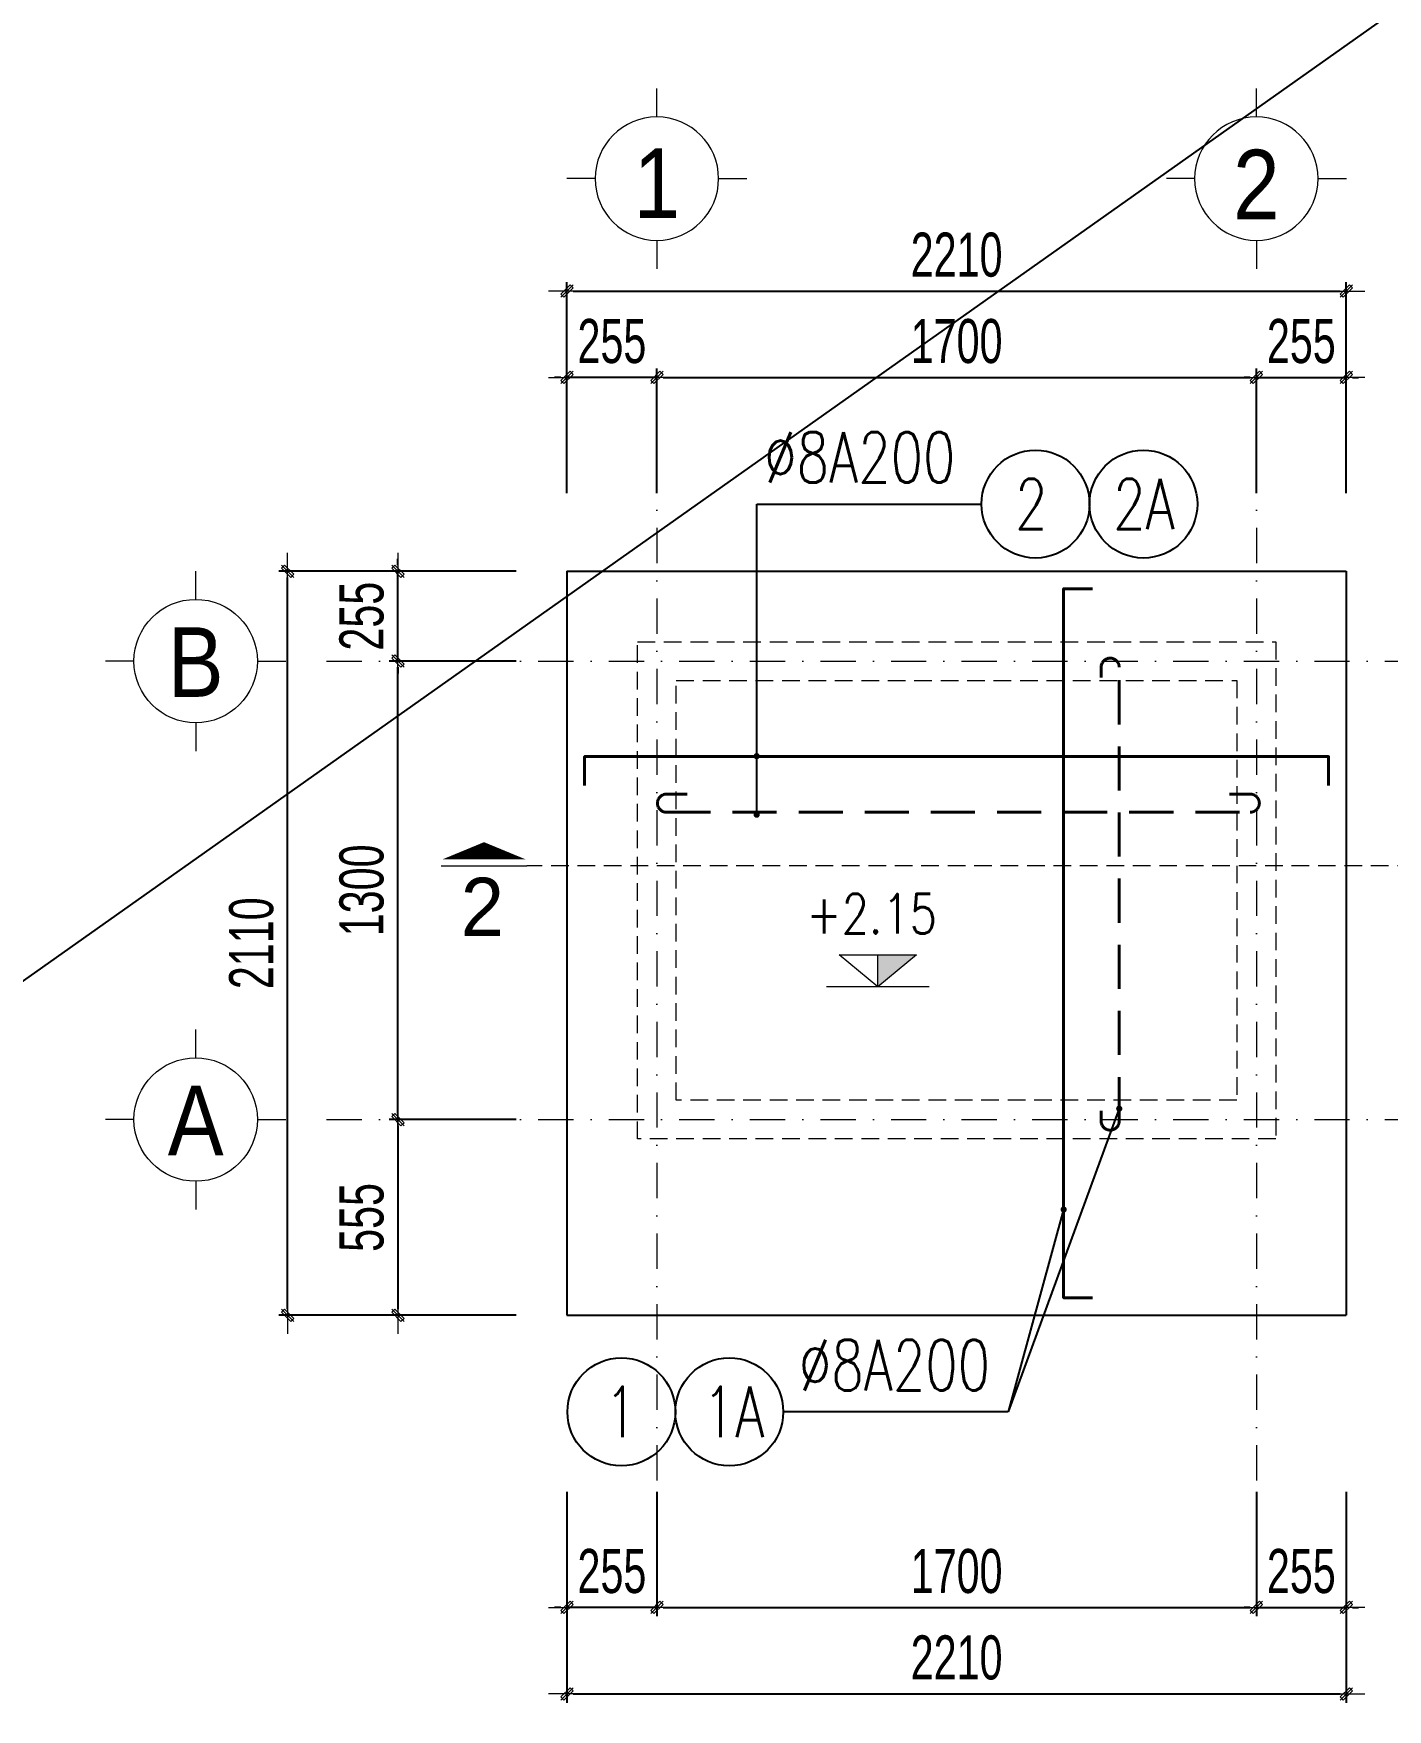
# Model space of a CAD drawing. Header units: millimetres. Extents: x -182770 to 489476, y -561170 to -280028.
# Drawn here: x 338006 to 341845, y -523777 to -519024 of the extents above; entities that cross this region are included whole.
import ezdxf
from ezdxf.enums import TextEntityAlignment as Align

# ---------------------------------------------------------------- set-up
doc = ezdxf.new("R2010")
doc.units = ezdxf.units.MM
doc.header["$MEASUREMENT"] = 0
doc.header["$PDMODE"] = 32
for name, pattern in [('DASHDOT', [1, 0.5, -0.25, 0, -0.25]), ('DASHED2', [0.375, 0.25, -0.125]), ('HIDDEN', [0.375, 0.25, -0.125])]:
    doc.linetypes.add(name, pattern=pattern)
doc.layers.get('Defpoints').update_dxf_attribs({"color": 1})
doc.layers.add('KCS_Plotter', color=11, linetype='Continuous', plot=False)
for name, color, linetype, lineweight in [('LC Dim', 8, 'Continuous', 18), ('LC ISO', 153, 'Continuous', 13), ('LC Khac', 4, 'Continuous', 9), ('LC MANH DUT', 35, 'HIDDEN', 5), ('LC Net dam2', 6, 'Continuous', 40), ('LC Net manh', 133, 'Continuous', 5), ('LC Net thay', 63, 'Continuous', 25), ('LC Net truc', 79, 'DASHDOT', 13), ('LC Text1', 3, 'Continuous', 20), ('LC Text2', 7, 'Continuous', 25)]:
    doc.layers.add(name, color=color, linetype=linetype, lineweight=lineweight)
doc.styles.add('HOATBIF', font='hoatbif.shx', dxfattribs={"width": 0.7})
doc.styles.add('LC 1', font='VHAVANB.TTF')
doc.styles.add('LC 3', font='vnsimli.shx', dxfattribs={"width": 0.75})
doc.styles.add('T1', font='Vnsimli.shx', dxfattribs={"width": 0.8})
doc.dimstyles.new('1-100(1-50)', dxfattribs={"dimscale": 50, "dimtxt": 2.5, "dimasz": 0.35, "dimexe": 0.5, "dimexo": 0, "dimgap": 0.8, "dimtad": 1, "dimdec": 0, "dimzin": 0, "dimdsep": 46, "dimtxsty": 'HOATBIF', "dimblk1": 'DOT', "dimblk2": 'DOT', "dimsah": 1, "dimcen": -1, "dimdle": 1, "dimclrd": 256, "dimclre": 256, "dimclrt": 4, "dimadec": 3, "dimazin": 2, "dimtfac": 0.3333333333333333, "dimtdec": 0, "dimtix": 1, "dimtmove": 2, "dimatfit": 3, "dimldrblk": 'DOT', "dimfxl": 1, "dimtvp": 0.8333333333333334, "dimtolj": 1, "dimtzin": 0, "dimarcsym": 0})

# ---------------------------------------------------------------- blocks, each defined once
blk = doc.blocks.new('DOT')
at = {"layer": 'LC Dim'}
blk.add_line((-3, 0), (3, 0), dxfattribs=at)
at = {"layer": 'LC Dim', "color": 4}
blk.add_line((-1, -1), (1, 1), dxfattribs=at)
blk.add_lwpolyline([(0.5, 1), (-1, -0.5), (-0.5, -1), (1, 0.5)], close=True, dxfattribs=at)
blk = doc.blocks.new('TTRUC')
at = {"layer": 'LC ISO'}
for p, q in [((0, 6.94551799677526), (0, 10.13175513561828)), ((-6.94551799677526, 0), (-10.13175513561828, 0)), ((6.94551799677526, 0), (10.13175513561828, 0)), ((0, -6.94551799677526), (0, -10.13175513561828))]:
    blk.add_line(p, q, dxfattribs=at)
at = {"layer": 'LC Net manh'}
blk.add_circle((0, 0), 6.94551799677526, dxfattribs=at)
blk = doc.blocks.new('*D845')
at = {"layer": 'Defpoints', "color": 0, "ltscale": 2, "transparency": 16777216}
for p in [(339039.1891470939, -520803.9348001308), (339374.2937710471, -520803.9348001308), (339374.2937710476, -522103.9348001308)]:
    blk.add_point(p, dxfattribs=at)
at = {"layer": 'LC Dim', "lineweight": -2, "ltscale": 2, "transparency": 16777216}
for p, q in [((339374.2937710471, -520803.9348001308), (339014.1891470939, -520803.9348001308)), ((339039.1891470939, -522086.4348001308), (339039.1891470939, -520821.4348001308)), ((339374.2937710476, -522103.9348001308), (339014.1891470939, -522103.9348001308))]:
    blk.add_line(p, q, dxfattribs=at)
at = {"layer": 'LC Dim', "lineweight": -2, "ltscale": 2, "transparency": 16777216, "xscale": 17.5, "yscale": 17.5, "zscale": 17.5}
for p, rotation in [((339039.1891470939, -520803.9348001308), 90), ((339039.1891470939, -522103.9348001308), 270)]:
    blk.add_blockref('DOT', p, dxfattribs=dict(at, rotation=rotation))
at = {"layer": 'LC Dim', "color": 4, "ltscale": 2, "transparency": 16777216, "insert": (338936.6891470936, -521453.9348001308), "char_height": 125, "attachment_point": 5, "rotation": 90, "style": 'HOATBIF'}
blk.add_mtext('\\A1;1300', dxfattribs=at)
blk = doc.blocks.new('_Dot')
at = {"color": 0, "linetype": 'ByBlock', "lineweight": -2}
blk.add_line((-0.5, 0), (-1, 0), dxfattribs=at)
at = {"color": 0, "linetype": 'ByBlock', "const_width": 0.5}
blk.add_lwpolyline([(-0.25, 0, 1), (0.25, 0, 1)], format="xyb", close=True, dxfattribs=at)
blk = doc.blocks.new('*D846')
at = {"layer": 'Defpoints', "color": 0, "ltscale": 2, "transparency": 16777216}
for p in [(339039.1891470939, -520548.9348001306), (339374.2937710471, -520548.9348001306), (339374.2937710471, -520803.9348001308)]:
    blk.add_point(p, dxfattribs=at)
at = {"layer": 'LC Dim', "lineweight": -2, "ltscale": 2, "transparency": 16777216}
for p, q in [((339039.1891470939, -520531.4348001306), (339039.1891470939, -520513.9348001306)), ((339374.2937710471, -520548.9348001306), (339014.1891470939, -520548.9348001306)), ((339039.1891470939, -520803.9348001308), (339039.1891470939, -520548.9348001306)), ((339374.2937710471, -520803.9348001308), (339014.1891470939, -520803.9348001308)), ((339039.1891470939, -520821.4348001308), (339039.1891470939, -520838.9348001308))]:
    blk.add_line(p, q, dxfattribs=at)
at = {"layer": 'LC Dim', "lineweight": -2, "ltscale": 2, "transparency": 16777216, "xscale": 17.5, "yscale": 17.5, "zscale": 17.5}
for p, rotation in [((339039.1891470939, -520548.9348001306), 270), ((339039.1891470939, -520803.9348001308), 90)]:
    blk.add_blockref('DOT', p, dxfattribs=dict(at, rotation=rotation))
at = {"layer": 'LC Dim', "color": 4, "ltscale": 2, "transparency": 16777216, "insert": (338936.6891470936, -520676.4348001307), "char_height": 125, "attachment_point": 5, "rotation": 90, "style": 'HOATBIF'}
blk.add_mtext('\\A1;255', dxfattribs=at)
blk = doc.blocks.new('*D847')
at = {"layer": 'Defpoints', "color": 0, "ltscale": 2, "transparency": 16777216}
for p in [(339374.2937710473, -522103.9348001308), (339039.1891470939, -522658.9348001306), (339374.2937710473, -522658.9348001306)]:
    blk.add_point(p, dxfattribs=at)
at = {"layer": 'LC Dim', "lineweight": -2, "ltscale": 2, "transparency": 16777216}
for p, q in [((339374.2937710473, -522103.9348001308), (339014.1891470939, -522103.9348001308)), ((339039.1891470939, -522121.4348001308), (339039.1891470939, -522641.4348001306)), ((339374.2937710473, -522658.9348001306), (339014.1891470939, -522658.9348001306))]:
    blk.add_line(p, q, dxfattribs=at)
at = {"layer": 'LC Dim', "lineweight": -2, "ltscale": 2, "transparency": 16777216, "xscale": 17.5, "yscale": 17.5, "zscale": 17.5}
for p, rotation in [((339039.1891470939, -522103.9348001308), 90), ((339039.1891470939, -522658.9348001306), 270)]:
    blk.add_blockref('DOT', p, dxfattribs=dict(at, rotation=rotation))
at = {"layer": 'LC Dim', "color": 4, "ltscale": 2, "transparency": 16777216, "insert": (338936.6891470936, -522381.4348001307), "char_height": 125, "attachment_point": 5, "rotation": 90, "style": 'HOATBIF'}
blk.add_mtext('\\A1;555', dxfattribs=at)
blk = doc.blocks.new('*D848')
at = {"layer": 'Defpoints', "color": 0, "ltscale": 2, "transparency": 16777216}
for p in [(339773.6399991352, -523159.4878593728), (341473.6399991352, -523159.4878593728), (341473.6399991352, -523487.3264273813)]:
    blk.add_point(p, dxfattribs=at)
at = {"layer": 'LC Dim', "lineweight": -2, "ltscale": 2, "transparency": 16777216}
for p, q in [((339773.6399991352, -523159.4878593728), (339773.6399991352, -523512.3264273813)), ((341473.6399991352, -523159.4878593728), (341473.6399991352, -523512.3264273813)), ((339791.1399991352, -523487.3264273813), (341456.1399991352, -523487.3264273813))]:
    blk.add_line(p, q, dxfattribs=at)
at = {"layer": 'LC Dim', "lineweight": -2, "ltscale": 2, "transparency": 16777216, "xscale": 17.5, "yscale": 17.5, "zscale": 17.5, "rotation": 180}
blk.add_blockref('DOT', (339773.6399991352, -523487.3264273813), dxfattribs=at)
at = {"layer": 'LC Dim', "lineweight": -2, "ltscale": 2, "transparency": 16777216, "xscale": 17.5, "yscale": 17.5, "zscale": 17.5}
blk.add_blockref('DOT', (341473.6399991352, -523487.3264273813), dxfattribs=at)
at = {"layer": 'LC Dim', "color": 4, "ltscale": 2, "transparency": 16777216, "insert": (340623.6399991352, -523384.8264273813), "char_height": 125, "attachment_point": 5, "style": 'HOATBIF'}
blk.add_mtext('\\A1;1700', dxfattribs=at)
blk = doc.blocks.new('*D849')
at = {"layer": 'Defpoints', "color": 0, "ltscale": 2, "transparency": 16777216}
for p in [(341473.6399991352, -523159.4878593728), (341728.6399991352, -523159.4878593728), (341728.6399991352, -523487.3264273813)]:
    blk.add_point(p, dxfattribs=at)
at = {"layer": 'LC Dim', "lineweight": -2, "ltscale": 2, "transparency": 16777216}
for p, q in [((341473.6399991352, -523159.4878593728), (341473.6399991352, -523512.3264273813)), ((341728.6399991352, -523159.4878593728), (341728.6399991352, -523512.3264273813)), ((341456.1399991352, -523487.3264273813), (341438.6399991352, -523487.3264273813)), ((341473.6399991352, -523487.3264273813), (341728.6399991352, -523487.3264273813)), ((341746.1399991352, -523487.3264273813), (341763.6399991352, -523487.3264273813))]:
    blk.add_line(p, q, dxfattribs=at)
at = {"layer": 'LC Dim', "lineweight": -2, "ltscale": 2, "transparency": 16777216, "xscale": 17.5, "yscale": 17.5, "zscale": 17.5}
blk.add_blockref('DOT', (341473.6399991352, -523487.3264273813), dxfattribs=at)
at = {"layer": 'LC Dim', "lineweight": -2, "ltscale": 2, "transparency": 16777216, "xscale": 17.5, "yscale": 17.5, "zscale": 17.5, "rotation": 180}
blk.add_blockref('DOT', (341728.6399991352, -523487.3264273813), dxfattribs=at)
at = {"layer": 'LC Dim', "color": 4, "ltscale": 2, "transparency": 16777216, "insert": (341601.1399991352, -523384.8264273813), "char_height": 125, "attachment_point": 5, "style": 'HOATBIF'}
blk.add_mtext('\\A1;255', dxfattribs=at)
blk = doc.blocks.new('*D850')
at = {"layer": 'Defpoints', "color": 0, "ltscale": 2, "transparency": 16777216}
for p in [(339518.6399991352, -523159.4878593728), (339773.6399991352, -523159.4878593728), (339518.6399991352, -523487.3264273813)]:
    blk.add_point(p, dxfattribs=at)
at = {"layer": 'LC Dim', "lineweight": -2, "ltscale": 2, "transparency": 16777216}
for p, q in [((339518.6399991352, -523159.4878593728), (339518.6399991352, -523512.3264273813)), ((339773.6399991352, -523159.4878593728), (339773.6399991352, -523512.3264273813)), ((339501.1399991352, -523487.3264273813), (339483.6399991352, -523487.3264273813)), ((339773.6399991352, -523487.3264273813), (339518.6399991352, -523487.3264273813)), ((339791.1399991352, -523487.3264273813), (339808.6399991352, -523487.3264273813))]:
    blk.add_line(p, q, dxfattribs=at)
at = {"layer": 'LC Dim', "lineweight": -2, "ltscale": 2, "transparency": 16777216, "xscale": 17.5, "yscale": 17.5, "zscale": 17.5}
blk.add_blockref('DOT', (339518.6399991352, -523487.3264273813), dxfattribs=at)
at = {"layer": 'LC Dim', "lineweight": -2, "ltscale": 2, "transparency": 16777216, "xscale": 17.5, "yscale": 17.5, "zscale": 17.5, "rotation": 180}
blk.add_blockref('DOT', (339773.6399991352, -523487.3264273813), dxfattribs=at)
at = {"layer": 'LC Dim', "color": 4, "ltscale": 2, "transparency": 16777216, "insert": (339646.1399991352, -523384.8264273813), "char_height": 125, "attachment_point": 5, "style": 'HOATBIF'}
blk.add_mtext('\\A1;255', dxfattribs=at)
blk = doc.blocks.new('*D851')
at = {"layer": 'Defpoints', "color": 0, "ltscale": 2, "transparency": 16777216}
for p in [(339518.6399991352, -523159.4878593728), (341728.6399991352, -523159.4878593728), (341728.6399991352, -523732.3686226616)]:
    blk.add_point(p, dxfattribs=at)
at = {"layer": 'LC Dim', "lineweight": -2, "ltscale": 2, "transparency": 16777216}
for p, q in [((339518.6399991352, -523159.4878593728), (339518.6399991352, -523757.3686226616)), ((341728.6399991352, -523159.4878593728), (341728.6399991352, -523757.3686226616)), ((339536.1399991352, -523732.3686226616), (341711.1399991352, -523732.3686226616))]:
    blk.add_line(p, q, dxfattribs=at)
at = {"layer": 'LC Dim', "lineweight": -2, "ltscale": 2, "transparency": 16777216, "xscale": 17.5, "yscale": 17.5, "zscale": 17.5, "rotation": 180}
blk.add_blockref('DOT', (339518.6399991352, -523732.3686226616), dxfattribs=at)
at = {"layer": 'LC Dim', "lineweight": -2, "ltscale": 2, "transparency": 16777216, "xscale": 17.5, "yscale": 17.5, "zscale": 17.5}
blk.add_blockref('DOT', (341728.6399991352, -523732.3686226616), dxfattribs=at)
at = {"layer": 'LC Dim', "color": 4, "ltscale": 2, "transparency": 16777216, "insert": (340623.6399991352, -523629.8686226616), "char_height": 125, "attachment_point": 5, "style": 'HOATBIF'}
blk.add_mtext('\\A1;2210', dxfattribs=at)
blk = doc.blocks.new('*D852')
at = {"layer": 'Defpoints', "color": 0, "ltscale": 2, "transparency": 16777216}
for p in [(338726.5457589254, -520548.9348001308), (339133.1831210974, -520548.9348001308), (339133.1831210974, -522658.9348001308)]:
    blk.add_point(p, dxfattribs=at)
at = {"layer": 'LC Dim', "lineweight": -2, "ltscale": 2, "transparency": 16777216}
for p, q in [((339133.1831210974, -520548.9348001308), (338701.5457589254, -520548.9348001308)), ((338726.5457589254, -522641.4348001308), (338726.5457589254, -520566.4348001308)), ((339133.1831210974, -522658.9348001308), (338701.5457589254, -522658.9348001308))]:
    blk.add_line(p, q, dxfattribs=at)
at = {"layer": 'LC Dim', "lineweight": -2, "ltscale": 2, "transparency": 16777216, "xscale": 17.5, "yscale": 17.5, "zscale": 17.5}
for p, rotation in [((338726.5457589254, -520548.9348001308), 90), ((338726.5457589254, -522658.9348001308), 270)]:
    blk.add_blockref('DOT', p, dxfattribs=dict(at, rotation=rotation))
at = {"layer": 'LC Dim', "color": 4, "ltscale": 2, "transparency": 16777216, "insert": (338624.0457589252, -521603.9348001308), "char_height": 125, "attachment_point": 5, "rotation": 90, "style": 'HOATBIF'}
blk.add_mtext('\\A1;2110', dxfattribs=at)
blk = doc.blocks.new('*D783')
at = {"layer": 'Defpoints', "color": 0, "ltscale": 2, "transparency": 16777216}
for p in [(341473.6399991352, -519999.6545392578), (339773.6399991352, -520327.4931072663), (341473.6399991352, -520327.4931072663)]:
    blk.add_point(p, dxfattribs=at)
at = {"layer": 'LC Dim', "lineweight": -2, "ltscale": 2, "transparency": 16777216}
for p, q in [((339773.6399991352, -520327.4931072663), (339773.6399991352, -519974.6545392578)), ((341473.6399991352, -520327.4931072663), (341473.6399991352, -519974.6545392578)), ((339791.1399991352, -519999.6545392578), (341456.1399991352, -519999.6545392578))]:
    blk.add_line(p, q, dxfattribs=at)
at = {"layer": 'LC Dim', "lineweight": -2, "ltscale": 2, "transparency": 16777216, "xscale": 17.5, "yscale": 17.5, "zscale": 17.5, "rotation": 180}
blk.add_blockref('DOT', (339773.6399991352, -519999.6545392578), dxfattribs=at)
at = {"layer": 'LC Dim', "lineweight": -2, "ltscale": 2, "transparency": 16777216, "xscale": 17.5, "yscale": 17.5, "zscale": 17.5}
blk.add_blockref('DOT', (341473.6399991352, -519999.6545392578), dxfattribs=at)
at = {"layer": 'LC Dim', "color": 4, "ltscale": 2, "transparency": 16777216, "insert": (340623.6399991352, -519897.1545392578), "char_height": 125, "attachment_point": 5, "style": 'HOATBIF'}
blk.add_mtext('\\A1;1700', dxfattribs=at)
blk = doc.blocks.new('*D784')
at = {"layer": 'Defpoints', "color": 0, "ltscale": 2, "transparency": 16777216}
for p in [(341728.6399991352, -519999.6545392578), (341473.6399991352, -520327.4931072663), (341728.6399991352, -520327.4931072663)]:
    blk.add_point(p, dxfattribs=at)
at = {"layer": 'LC Dim', "lineweight": -2, "ltscale": 2, "transparency": 16777216}
for p, q in [((341473.6399991352, -520327.4931072663), (341473.6399991352, -519974.6545392578)), ((341728.6399991352, -520327.4931072663), (341728.6399991352, -519974.6545392578)), ((341456.1399991352, -519999.6545392578), (341438.6399991352, -519999.6545392578)), ((341473.6399991352, -519999.6545392578), (341728.6399991352, -519999.6545392578)), ((341746.1399991352, -519999.6545392578), (341763.6399991352, -519999.6545392578))]:
    blk.add_line(p, q, dxfattribs=at)
at = {"layer": 'LC Dim', "lineweight": -2, "ltscale": 2, "transparency": 16777216, "xscale": 17.5, "yscale": 17.5, "zscale": 17.5}
blk.add_blockref('DOT', (341473.6399991352, -519999.6545392578), dxfattribs=at)
at = {"layer": 'LC Dim', "lineweight": -2, "ltscale": 2, "transparency": 16777216, "xscale": 17.5, "yscale": 17.5, "zscale": 17.5, "rotation": 180}
blk.add_blockref('DOT', (341728.6399991352, -519999.6545392578), dxfattribs=at)
at = {"layer": 'LC Dim', "color": 4, "ltscale": 2, "transparency": 16777216, "insert": (341601.1399991352, -519897.1545392578), "char_height": 125, "attachment_point": 5, "style": 'HOATBIF'}
blk.add_mtext('\\A1;255', dxfattribs=at)
blk = doc.blocks.new('*D785')
at = {"layer": 'Defpoints', "color": 0, "ltscale": 2, "transparency": 16777216}
for p in [(339518.6399991352, -519999.6545392578), (339518.6399991352, -520327.4931072663), (339773.6399991352, -520327.4931072663)]:
    blk.add_point(p, dxfattribs=at)
at = {"layer": 'LC Dim', "lineweight": -2, "ltscale": 2, "transparency": 16777216}
for p, q in [((339518.6399991352, -520327.4931072663), (339518.6399991352, -519974.6545392578)), ((339773.6399991352, -520327.4931072663), (339773.6399991352, -519974.6545392578)), ((339501.1399991352, -519999.6545392578), (339483.6399991352, -519999.6545392578)), ((339773.6399991352, -519999.6545392578), (339518.6399991352, -519999.6545392578)), ((339791.1399991352, -519999.6545392578), (339808.6399991352, -519999.6545392578))]:
    blk.add_line(p, q, dxfattribs=at)
at = {"layer": 'LC Dim', "lineweight": -2, "ltscale": 2, "transparency": 16777216, "xscale": 17.5, "yscale": 17.5, "zscale": 17.5}
blk.add_blockref('DOT', (339518.6399991352, -519999.6545392578), dxfattribs=at)
at = {"layer": 'LC Dim', "lineweight": -2, "ltscale": 2, "transparency": 16777216, "xscale": 17.5, "yscale": 17.5, "zscale": 17.5, "rotation": 180}
blk.add_blockref('DOT', (339773.6399991352, -519999.6545392578), dxfattribs=at)
at = {"layer": 'LC Dim', "color": 4, "ltscale": 2, "transparency": 16777216, "insert": (339646.1399991352, -519897.1545392578), "char_height": 125, "attachment_point": 5, "style": 'HOATBIF'}
blk.add_mtext('\\A1;255', dxfattribs=at)
blk = doc.blocks.new('*D786')
at = {"layer": 'Defpoints', "color": 0, "ltscale": 2, "transparency": 16777216}
for p in [(341728.6399991352, -519754.6123439775), (339518.6399991352, -520327.4931072663), (341728.6399991352, -520327.4931072663)]:
    blk.add_point(p, dxfattribs=at)
at = {"layer": 'LC Dim', "lineweight": -2, "ltscale": 2, "transparency": 16777216}
for p, q in [((339518.6399991352, -520327.4931072663), (339518.6399991352, -519729.6123439775)), ((339536.1399991352, -519754.6123439775), (341711.1399991352, -519754.6123439775)), ((341728.6399991352, -520327.4931072663), (341728.6399991352, -519729.6123439775))]:
    blk.add_line(p, q, dxfattribs=at)
at = {"layer": 'LC Dim', "lineweight": -2, "ltscale": 2, "transparency": 16777216, "xscale": 17.5, "yscale": 17.5, "zscale": 17.5, "rotation": 180}
blk.add_blockref('DOT', (339518.6399991352, -519754.6123439775), dxfattribs=at)
at = {"layer": 'LC Dim', "lineweight": -2, "ltscale": 2, "transparency": 16777216, "xscale": 17.5, "yscale": 17.5, "zscale": 17.5}
blk.add_blockref('DOT', (341728.6399991352, -519754.6123439775), dxfattribs=at)
at = {"layer": 'LC Dim', "color": 4, "ltscale": 2, "transparency": 16777216, "insert": (340623.6399991352, -519652.1123439775), "char_height": 125, "attachment_point": 5, "style": 'HOATBIF'}
blk.add_mtext('\\A1;2210', dxfattribs=at)
blk = doc.blocks.new('Caodo1')
at = {"layer": 'LC Text1'}
blk.add_hatch(color=4, dxfattribs=at).paths.add_polyline_path([(3.638e-12, 200.210680454169), (3.638e-12, 3.2e-15), (243.3882687822297, 200.210680454169)])
at = {"layer": 'LC Text1', "color": 4}
for p, q in [((3.638e-12, 0), (3.638e-12, 200.2106804541654)), ((323.6303984126134, 0), (-323.6303984126098, 0))]:
    blk.add_line(p, q, dxfattribs=at)
blk.add_lwpolyline([(-243.3882687822297, 200.210680454169), (243.3882687822297, 200.210680454169), (3.638e-12, 0), (3.638e-12, 0)], close=True, dxfattribs=at)
at = {"layer": 'LC Text1', "color": 4, "style": 'T1', "width": 0.8}
blk.add_attdef('%%P0,00', text='', height=250, dxfattribs=at).set_placement((-39.04586973765618, 459.5053816559738), align=Align.MIDDLE_CENTER)

msp = doc.modelspace()

# ---------------------------------------------------------------- linework, layer by layer
at = {"layer": 'KCS_Plotter', "ltscale": 250}
msp.add_line((329876.1092233721, -527438.8014171033), (350876.1086787199, -512588.8014171112), dxfattribs=at)
at = {"layer": 'LC Khac', "color": 1, "ltscale": 2}
msp.add_line((339162.1440305838, -521384.3014171036), (339404.876511948, -521384.3014171031), dxfattribs=at)
msp.add_lwpolyline([(339283.5102712631, -521317.296500071, 0, 235.7142857147439, 0), (339283.5102712631, -521366.0089843989, 137.5000000002673, 137.5000000002673, 0)], format="xyseb", dxfattribs=at)
at = {"layer": 'LC MANH DUT', "ltscale": 200}
msp.add_line((342748.5239980401, -521384.3014171036), (339404.876511948, -521384.3014171031), dxfattribs=at)
for points in [[(339718.6399991352, -520748.9348001306), (341528.6399991352, -520748.9348001306), (341528.6399991352, -522158.9348001306), (339718.6399991352, -522158.9348001306)], [(339828.6399991352, -520858.9348001306), (341418.6399991352, -520858.9348001306), (341418.6399991352, -522048.9348001306), (339828.6399991352, -522048.9348001306)]]:
    msp.add_lwpolyline(points, close=True, dxfattribs=at)
at = {"layer": 'LC Net dam2', "ltscale": 2}
for points in [[(341008.5300687834, -522608.9348001306), (340927.1349107263, -522608.9348001306), (340927.134910726, -520598.9348001306), (341008.5300687831, -520598.9348001306)], [(339568.6399991352, -521156.1563862805), (339568.6399991352, -521074.7612282234), (341678.6399991352, -521074.7612282232), (341678.6399991352, -521156.1563862803)]]:
    msp.add_lwpolyline(points, dxfattribs=at)
at = {"layer": 'LC Net dam2', "linetype": 'DASHED2', "ltscale": 500}
for points in [[(341033.4161870573, -522078.8066193206), (341033.4161870573, -522108.1845393207, 0.9999999999999999), (341084.8031915099, -522108.1845393207), (341084.8031915015, -520821.171555837, 1), (341033.4161870487, -520821.1715558372), (341033.4161870487, -520850.5494758371)], [(339859.5127169178, -521181.0425045544), (339800.7568769178, -521181.0425045544, 0.9999999999999999), (339800.7568769178, -521232.4295090067), (341456.4032434289, -521232.4295089983, 1), (341456.4032434286, -521181.0425045458), (341397.6474034286, -521181.0425045458)]]:
    msp.add_lwpolyline(points, format="xyb", dxfattribs=at)
at = {"layer": 'LC Net thay', "ltscale": 200}
for p, q in [((339518.6399991352, -520548.9348001306), (339518.6399991352, -522658.9348001306)), ((339518.6399991352, -520548.9348001306), (341728.6399991352, -520548.9348001306)), ((341728.6399991352, -520548.9348001306), (341728.6399991352, -522658.9348001306)), ((339518.6399991352, -522658.9348001306), (341728.6399991352, -522658.9348001306))]:
    msp.add_line(p, q, dxfattribs=at)
at = {"layer": 'LC Net truc', "ltscale": 200}
for p, q in [((339773.6399991352, -520225.9039997387), (339773.6399991352, -523234.3888501514)), ((341473.6399991352, -520225.9039997387), (341473.6399991352, -523234.3888501514)), ((338836.7827997113, -520803.9348001306), (342563.6561927966, -520803.9348001306)), ((338836.7827997113, -522103.9348001306), (342563.6561927966, -522103.9348001306))]:
    msp.add_line(p, q, dxfattribs=at)
at = {"layer": 'LC Text2', "linetype": 'ByBlock'}
for centre in [(340847.331172562, -520358.6354698807), (341153.3875847993, -520358.6354698807), (339672.9860900539, -522932.6624124395), (339979.0425022911, -522932.6624124395)]:
    msp.add_circle(centre, 153.0282061185872, dxfattribs=at)

# ---------------------------------------------------------------- block references
at = {"layer": 'LC ISO', "xscale": -25.19610424696835, "yscale": 25.19610424696835, "zscale": 25.19610424696835, "rotation": 180}
for p in [(339773.6399991352, -519435.8570457202), (341473.6399991352, -519435.8570457202)]:
    msp.add_blockref('TTRUC', p, dxfattribs=at)
at = {"layer": 'LC ISO', "xscale": 25.19610424696835, "yscale": 25.19610424696835, "zscale": 25.19610424696835}
for p in [(338465.7793394346, -520803.9348001306), (338465.7793394346, -522103.9348001306)]:
    msp.add_blockref('TTRUC', p, dxfattribs=at)
at = {"layer": 'LC Text1'}
ref = msp.add_blockref('Caodo1', (340400.1387945333, -521727.1450763611), dxfattribs=dict(at, xscale=0.45, yscale=0.45, zscale=0.45))
ref.add_attrib('%%P0,00', '+2.15', dxfattribs={"layer": 'LC Text2', "height": 112.5, "style": 'T1', "width": 0.8}).set_placement((340382.5681531518, -521520.3676546161), align=Align.MIDDLE_CENTER)

# ---------------------------------------------------------------- texts
at = {"ltscale": 2, "style": 'LC 1'}
msp.add_attdef('2', text='A', height=165.0000000000535, dxfattribs=at).set_placement((339278.8070241321, -521500.7307490954), align=Align.MIDDLE_CENTER)
at = {"layer": 'LC Text1', "ltscale": 0.2, "style": 'LC 1', "width": 0.9}
for s, p in [('1', (339773.6399991352, -519606.6867865471)), ('2', (341473.6399991352, -519610.468197818)), ('B', (338465.7793394346, -520964.4349227094)), ('A', (338465.7793394346, -522264.4349227094))]:
    msp.add_text(s, height=197.2853535353064, dxfattribs=at).set_placement(p, align=Align.BOTTOM_CENTER)
at = {"layer": 'LC Text2', "linetype": 'ByBlock', "style": 'LC 3', "width": 0.75}
for p in [(340078.0092913465, -520297.7033687544), (340176.3643835066, -522871.7303113132)]:
    msp.add_text('%%C8A200', height=143, dxfattribs=at).set_placement(p)
for s, p in [('2', (340835.3747648688, -520358.6354698807)), ('2A', (341154.7778437727, -520358.6354698807)), ('1', (339671.5958310804, -522932.6624124395)), ('1A', (339990.9989099843, -522932.6624124395))]:
    msp.add_text(s, height=143, dxfattribs=at).set_placement(p, align=Align.MIDDLE_CENTER)

# ---------------------------------------------------------------- dimensions: what is measured, and where the dimension line sits
at = {"layer": 'LC Dim', "ltscale": 2}
for base, p1, p2, picture, middle in [((341728.6399991352, -519754.6123439775), (339518.6399991352, -520327.4931072663), (341728.6399991352, -520327.4931072663), '*D786', (340623.6399991352, -519652.1123439775)), ((339518.6399991352, -519999.6545392578), (339773.6399991352, -520327.4931072663), (339518.6399991352, -520327.4931072663), '*D785', (339646.1399991352, -519897.1545392578)), ((341473.6399991352, -519999.6545392578), (339773.6399991352, -520327.4931072663), (341473.6399991352, -520327.4931072663), '*D783', (340623.6399991352, -519897.1545392578)), ((341728.6399991352, -519999.6545392578), (341473.6399991352, -520327.4931072663), (341728.6399991352, -520327.4931072663), '*D784', (341601.1399991352, -519897.1545392578)), ((339518.6399991352, -523487.3264273813), (339773.6399991352, -523159.4878593728), (339518.6399991352, -523159.4878593728), '*D850', (339646.1399991352, -523384.8264273813)), ((341728.6399991352, -523732.3686226616), (339518.6399991352, -523159.4878593728), (341728.6399991352, -523159.4878593728), '*D851', (340623.6399991352, -523629.8686226616)), ((341473.6399991352, -523487.3264273813), (339773.6399991352, -523159.4878593728), (341473.6399991352, -523159.4878593728), '*D848', (340623.6399991352, -523384.8264273813)), ((341728.6399991352, -523487.3264273813), (341473.6399991352, -523159.4878593728), (341728.6399991352, -523159.4878593728), '*D849', (341601.1399991352, -523384.8264273813))]:
    dim = msp.add_linear_dim(base=base, p1=p1, p2=p2, dimstyle='1-100(1-50)', dxfattribs=at)
    dim.commit()
    dim.dimension.update_dxf_attribs({"geometry": picture, "text_midpoint": middle})
for base, p1, p2, picture, middle in [((338726.5457589254, -520548.9348001308), (339133.1831210973, -522658.9348001306), (339133.1831210973, -520548.9348001306), '*D852', (338624.0457589252, -521603.9348001308)), ((339039.1891470939, -520548.9348001306), (339374.293771047, -520803.9348001306), (339374.293771047, -520548.9348001304), '*D846', (338936.6891470936, -520676.4348001307)), ((339039.1891470939, -522658.9348001306), (339374.2937710472, -522103.9348001306), (339374.2937710472, -522658.9348001304), '*D847', (338936.6891470936, -522381.4348001307))]:
    dim = msp.add_linear_dim(base=base, p1=p1, p2=p2, angle=90, dimstyle='1-100(1-50)', dxfattribs=at)
    dim.commit()
    dim.dimension.update_dxf_attribs({"geometry": picture, "text_midpoint": middle})
dim = msp.add_linear_dim(base=(339039.1891470939, -520803.9348001308), p1=(339374.2937710474, -522103.9348001306), p2=(339374.293771047, -520803.9348001306), angle=90, dimstyle='1-100(1-50)', override={"dimlfac": 1}, dxfattribs=at)
dim.commit()
dim.dimension.update_dxf_attribs({"geometry": '*D845', "text_midpoint": (338936.6891470936, -521453.9348001308)})

# ---------------------------------------------------------------- leaders
for points in [[(340056.6238337593, -521073.3957506298), (340056.6238337593, -520358.6354698807), (340694.3029664434, -520358.6354698807)], [(340056.6238337593, -521239.3815160588), (340056.6238337593, -520358.6354698807), (340694.3029664434, -520358.6354698807)], [(341084.8031915096, -522072.8570874849), (340769.7498410938, -522932.6624124395), (340132.0707084097, -522932.6624124395)], [(340927.1349107263, -522358.9464869516), (340769.7498410938, -522932.6624124395), (340132.0707084097, -522932.6624124395)]]:
    msp.add_leader(points, dimstyle='1-100(1-50)', dxfattribs=at)

doc.saveas('drawing.dxf')
